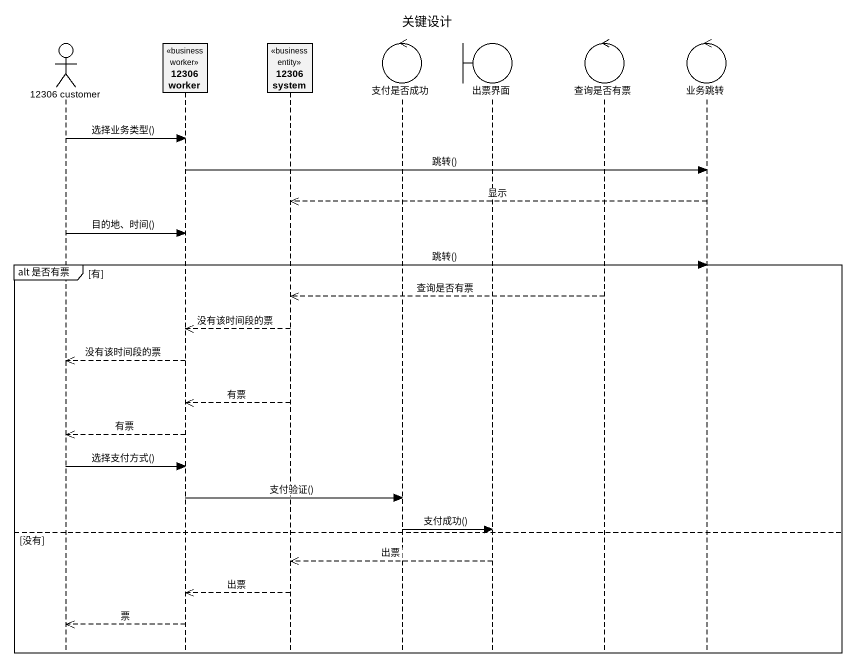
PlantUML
@startuml
title 关键设计
hide footbox
actor "12306 customer" as a12306_customer
participant "12306 worker" as c12306_worker <<business worker>>
participant "12306 system" as c12306_system <<business entity>>
control 支付是否成功
boundary 出票界面
control 查询是否有票
control 业务跳转

a12306_customer -> c12306_worker : 选择业务类型()
c12306_worker -> 业务跳转 : 跳转()
业务跳转 -->> c12306_system : 显示
a12306_customer -> c12306_worker : 目的地、时间()
group alt 是否有票 [有]
  c12306_worker -> 业务跳转 : 跳转()
  查询是否有票 -->> c12306_system : 查询是否有票
  c12306_system -->> c12306_worker : 没有该时间段的票
  c12306_worker -->> a12306_customer : 没有该时间段的票
  c12306_system -->> c12306_worker : 有票
  c12306_worker -->> a12306_customer : 有票
  a12306_customer -> c12306_worker : 选择支付方式()
  c12306_worker -> 支付是否成功 : 支付验证()
  支付是否成功 -> 出票界面 : 支付成功()
else 没有
  出票界面 -->> c12306_system : 出票
  c12306_system -->> c12306_worker : 出票
  c12306_worker -->> a12306_customer : 票
end
@enduml
